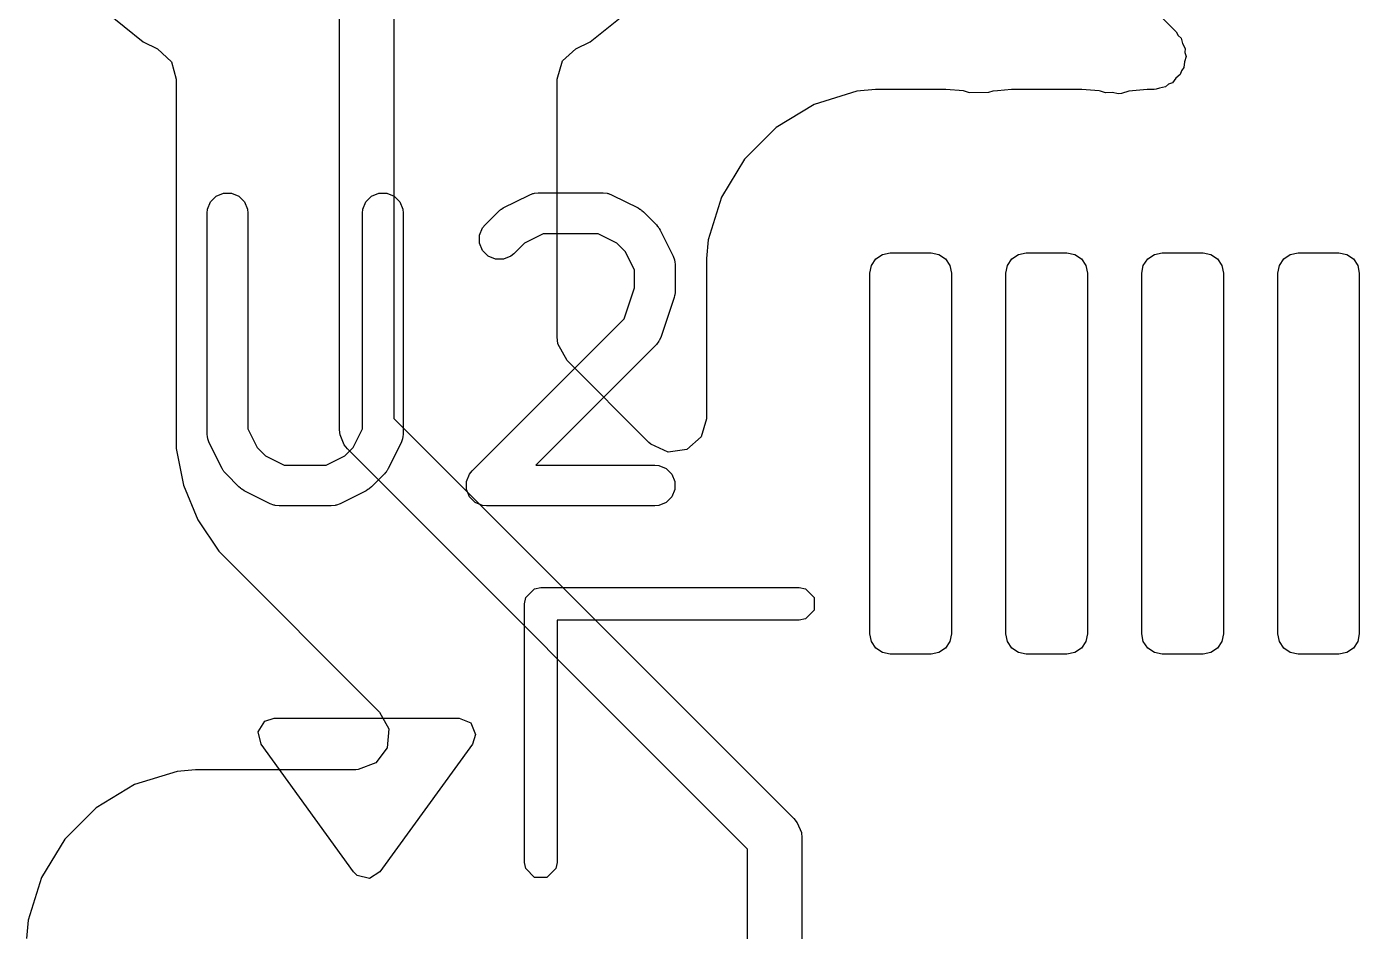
# Model space of a CAD drawing. Header units: inches. Extents: x 1.3 to 5.24, y -7.03 to -1.12.
# Drawn here: x 3.6319 to 3.8248, y -2.8679 to -2.737 of the extents above; entities that cross this region are included whole.
import ezdxf

# ---------------------------------------------------------------- set-up
doc = ezdxf.new("R2010")
doc.units = ezdxf.units.IN
doc.header["$MEASUREMENT"] = 0
for name, color, linetype, true_color in [('F.Cu', 13, 'CONTINUOUS', 0xc83434), ('F.Mask', 201, 'CONTINUOUS', 0xd864ff), ('F.Paste', 253, 'CONTINUOUS', 0xb4a09a), ('F.Silkscreen', 41, 'CONTINUOUS', 0xf2eda1)]:
    doc.layers.add(name, color=color, linetype=linetype, true_color=true_color)

msp = doc.modelspace()

# ---------------------------------------------------------------- linework, layer by layer
at = {"layer": 'F.Cu', "linetype": 'CONTINUOUS'}
for p, q in [((3.76642, -2.70584), (3.79829, -2.73771)), ((3.67717, -2.79528), (3.67717, -2.72047)), ((3.68504, -2.72047), (3.68504, -2.79364)), ((3.64322, -2.73473), (3.64873, -2.73916)), ((3.71347, -2.73916), (3.71898, -2.73473)), ((3.79829, -2.73771), (3.79857, -2.73822)), ((3.64873, -2.73916), (3.65081, -2.74019)), ((3.71139, -2.74019), (3.71347, -2.73916)), ((3.79857, -2.73822), (3.799, -2.73862)), ((3.799, -2.73862), (3.79921, -2.73941)), ((3.79921, -2.73941), (3.7996, -2.74012)), ((3.65081, -2.74019), (3.65283, -2.74206)), ((3.70946, -2.74192), (3.71139, -2.74019)), ((3.79971, -2.74128), (3.79947, -2.74205)), ((3.7996, -2.74012), (3.79956, -2.74071)), ((3.79956, -2.74071), (3.79971, -2.74128)), ((3.65283, -2.74206), (3.65352, -2.74456)), ((3.70868, -2.74456), (3.70946, -2.74192)), ((3.79906, -2.74334), (3.79888, -2.7439)), ((3.79941, -2.74287), (3.79906, -2.74334)), ((3.79947, -2.74205), (3.79941, -2.74287)), ((3.65352, -2.74456), (3.65352, -2.79256)), ((3.70868, -2.78183), (3.70868, -2.74456)), ((3.79717, -2.7453), (3.79676, -2.74565)), ((3.79776, -2.74507), (3.79717, -2.7453)), ((3.79825, -2.74442), (3.79776, -2.74507)), ((3.79888, -2.7439), (3.79825, -2.74442)), ((3.75206, -2.74629), (3.7459, -2.74821)), ((3.75474, -2.74604), (3.75206, -2.74629)), ((3.75206, -2.74629), (3.75206, -2.74629)), ((3.75206, -2.74629), (3.75206, -2.74629)), ((3.76494, -2.74604), (3.75474, -2.74604)), ((3.76748, -2.74627), (3.76494, -2.74604)), ((3.76762, -2.74629), (3.76748, -2.74627)), ((3.76823, -2.74648), (3.76762, -2.74629)), ((3.76762, -2.74629), (3.76762, -2.74629)), ((3.76839, -2.74652), (3.76823, -2.74648)), ((3.77114, -2.74648), (3.76839, -2.74652)), ((3.77175, -2.74629), (3.77114, -2.74648)), ((3.77242, -2.74623), (3.77175, -2.74629)), ((3.77175, -2.74629), (3.77175, -2.74629)), ((3.77443, -2.74604), (3.77242, -2.74623)), ((3.78463, -2.74604), (3.77443, -2.74604)), ((3.78716, -2.74627), (3.78463, -2.74604)), ((3.78731, -2.74629), (3.78716, -2.74627)), ((3.78792, -2.74648), (3.78731, -2.74629)), ((3.78731, -2.74629), (3.78731, -2.74629)), ((3.78807, -2.74652), (3.78792, -2.74648)), ((3.78902, -2.74651), (3.78807, -2.74652)), ((3.78995, -2.74666), (3.78902, -2.74651)), ((3.79039, -2.74661), (3.78995, -2.74666)), ((3.79143, -2.74629), (3.79039, -2.74661)), ((3.79411, -2.74604), (3.79143, -2.74629)), ((3.79512, -2.74604), (3.79411, -2.74604)), ((3.79541, -2.74601), (3.79512, -2.74604)), ((3.79585, -2.74584), (3.79541, -2.74601)), ((3.79676, -2.74565), (3.79585, -2.74584)), ((3.74589, -2.74821), (3.74037, -2.75155)), ((3.7459, -2.74821), (3.74589, -2.74821)), ((3.74037, -2.75155), (3.7358, -2.75612)), ((3.74037, -2.75155), (3.74037, -2.75155)), ((3.7358, -2.75612), (3.73246, -2.76164)), ((3.7358, -2.75612), (3.7358, -2.75612)), ((3.73246, -2.76164), (3.73054, -2.76781)), ((3.73246, -2.76164), (3.73246, -2.76164)), ((3.73054, -2.76781), (3.7303, -2.77049)), ((3.73054, -2.76781), (3.73054, -2.76781)), ((3.7303, -2.77049), (3.7303, -2.79368)), ((3.7548, -2.77055), (3.75576, -2.76991)), ((3.75576, -2.76991), (3.75689, -2.76969)), ((3.75689, -2.76969), (3.7628, -2.76969)), ((3.7628, -2.76969), (3.76393, -2.76991)), ((3.76393, -2.76991), (3.76488, -2.77055)), ((3.77449, -2.77055), (3.77544, -2.76991)), ((3.77544, -2.76991), (3.77657, -2.76969)), ((3.77657, -2.76969), (3.78248, -2.76969)), ((3.78248, -2.76969), (3.78361, -2.76991)), ((3.78361, -2.76991), (3.78457, -2.77055)), ((3.79417, -2.77055), (3.79513, -2.76991)), ((3.79513, -2.76991), (3.79626, -2.76969)), ((3.79626, -2.76969), (3.80217, -2.76969)), ((3.80217, -2.76969), (3.8033, -2.76991)), ((3.8033, -2.76991), (3.80425, -2.77055)), ((3.81386, -2.77055), (3.81481, -2.76991)), ((3.81481, -2.76991), (3.81594, -2.76969)), ((3.81594, -2.76969), (3.82185, -2.76969)), ((3.82185, -2.76969), (3.82298, -2.76991)), ((3.82298, -2.76991), (3.82394, -2.77055)), ((3.75394, -2.77264), (3.75416, -2.77151)), ((3.75416, -2.77151), (3.7548, -2.77055)), ((3.76488, -2.77055), (3.76552, -2.77151)), ((3.76552, -2.77151), (3.76575, -2.77264)), ((3.77362, -2.77264), (3.77385, -2.77151)), ((3.77385, -2.77151), (3.77449, -2.77055)), ((3.78457, -2.77055), (3.78521, -2.77151)), ((3.78521, -2.77151), (3.78543, -2.77264)), ((3.79331, -2.77264), (3.79353, -2.77151)), ((3.79353, -2.77151), (3.79417, -2.77055)), ((3.80425, -2.77055), (3.80489, -2.77151)), ((3.80489, -2.77151), (3.80512, -2.77264)), ((3.81299, -2.77264), (3.81322, -2.77151)), ((3.81322, -2.77151), (3.81386, -2.77055)), ((3.82394, -2.77055), (3.82458, -2.77151)), ((3.82458, -2.77151), (3.8248, -2.77264)), ((3.75394, -2.8248), (3.75394, -2.77264)), ((3.76575, -2.77264), (3.76575, -2.8248)), ((3.77362, -2.8248), (3.77362, -2.77264)), ((3.78543, -2.77264), (3.78543, -2.8248)), ((3.79331, -2.8248), (3.79331, -2.77264)), ((3.80512, -2.77264), (3.80512, -2.8248)), ((3.81299, -2.8248), (3.81299, -2.77264)), ((3.8248, -2.77264), (3.8248, -2.8248)), ((3.70879, -2.78287), (3.70868, -2.78183)), ((3.71011, -2.78528), (3.70879, -2.78287)), ((3.72196, -2.79713), (3.71011, -2.78528)), ((3.65352, -2.79256), (3.65352, -2.79799)), ((3.68504, -2.79364), (3.74294, -2.85155)), ((3.67724, -2.79604), (3.67717, -2.79528)), ((3.7303, -2.79368), (3.72952, -2.79632)), ((3.67783, -2.79746), (3.67724, -2.79604)), ((3.67832, -2.79806), (3.67783, -2.79746)), ((3.72222, -2.79737), (3.72196, -2.79713)), ((3.72472, -2.79851), (3.72222, -2.79737)), ((3.72952, -2.79632), (3.72744, -2.79812)), ((3.65352, -2.79799), (3.65352, -2.79799)), ((3.65352, -2.79799), (3.65352, -2.79799)), ((3.65352, -2.79799), (3.65458, -2.80332)), ((3.73622, -2.85596), (3.67832, -2.79806)), ((3.72744, -2.79812), (3.72472, -2.79851)), ((3.65458, -2.80332), (3.65458, -2.80332)), ((3.65458, -2.80332), (3.65666, -2.80834)), ((3.65666, -2.80834), (3.65968, -2.81286)), ((3.65968, -2.81286), (3.65968, -2.81286)), ((3.65968, -2.81286), (3.68296, -2.83613)), ((3.75416, -2.82593), (3.75394, -2.8248)), ((3.7548, -2.82689), (3.75416, -2.82593)), ((3.76552, -2.82593), (3.76488, -2.82689)), ((3.76575, -2.8248), (3.76552, -2.82593)), ((3.77385, -2.82593), (3.77362, -2.8248)), ((3.77449, -2.82689), (3.77385, -2.82593)), ((3.78521, -2.82593), (3.78457, -2.82689)), ((3.78543, -2.8248), (3.78521, -2.82593)), ((3.79353, -2.82593), (3.79331, -2.8248)), ((3.79417, -2.82689), (3.79353, -2.82593)), ((3.80489, -2.82593), (3.80425, -2.82689)), ((3.80512, -2.8248), (3.80489, -2.82593)), ((3.81322, -2.82593), (3.81299, -2.8248)), ((3.81386, -2.82689), (3.81322, -2.82593)), ((3.82458, -2.82593), (3.82394, -2.82689)), ((3.8248, -2.8248), (3.82458, -2.82593)), ((3.75576, -2.82753), (3.7548, -2.82689)), ((3.75689, -2.82776), (3.75576, -2.82753)), ((3.7628, -2.82776), (3.75689, -2.82776)), ((3.76393, -2.82753), (3.7628, -2.82776)), ((3.76488, -2.82689), (3.76393, -2.82753)), ((3.77544, -2.82753), (3.77449, -2.82689)), ((3.77657, -2.82776), (3.77544, -2.82753)), ((3.78248, -2.82776), (3.77657, -2.82776)), ((3.78361, -2.82753), (3.78248, -2.82776)), ((3.78457, -2.82689), (3.78361, -2.82753)), ((3.79513, -2.82753), (3.79417, -2.82689)), ((3.79626, -2.82776), (3.79513, -2.82753)), ((3.80217, -2.82776), (3.79626, -2.82776)), ((3.8033, -2.82753), (3.80217, -2.82776)), ((3.80425, -2.82689), (3.8033, -2.82753)), ((3.81481, -2.82753), (3.81386, -2.82689)), ((3.81594, -2.82776), (3.81481, -2.82753)), ((3.82185, -2.82776), (3.81594, -2.82776)), ((3.82298, -2.82753), (3.82185, -2.82776)), ((3.82394, -2.82689), (3.82298, -2.82753)), ((3.68296, -2.83613), (3.68428, -2.83855)), ((3.68428, -2.83855), (3.68408, -2.84129)), ((3.68408, -2.84129), (3.68243, -2.84349)), ((3.68243, -2.84349), (3.67986, -2.84446)), ((3.65364, -2.84471), (3.64747, -2.84663)), ((3.65632, -2.84447), (3.65364, -2.84471)), ((3.65364, -2.84471), (3.65364, -2.84471)), ((3.65364, -2.84471), (3.65364, -2.84471)), ((3.67951, -2.84447), (3.65632, -2.84447)), ((3.67986, -2.84446), (3.67951, -2.84447)), ((3.64747, -2.84663), (3.64194, -2.84997)), ((3.64747, -2.84663), (3.64747, -2.84663)), ((3.64194, -2.84997), (3.63738, -2.85454)), ((3.64194, -2.84997), (3.64194, -2.84997)), ((3.74294, -2.85155), (3.74343, -2.85214)), ((3.74343, -2.85214), (3.74343, -2.85214)), ((3.74343, -2.85214), (3.74402, -2.85356)), ((3.63738, -2.85454), (3.63403, -2.86007)), ((3.63738, -2.85454), (3.63738, -2.85454)), ((3.74402, -2.85356), (3.74409, -2.85433)), ((3.74409, -2.85433), (3.74409, -2.93307)), ((3.73622, -2.93144), (3.73622, -2.85596)), ((3.63403, -2.86007), (3.63211, -2.86623)), ((3.63403, -2.86007), (3.63403, -2.86007)), ((3.63211, -2.86623), (3.63187, -2.86891)), ((3.63211, -2.86623), (3.63211, -2.86623))]:
    msp.add_line(p, q, dxfattribs=at)
at = {"layer": 'F.Mask', "linetype": 'CONTINUOUS'}
for p, q in [((3.7548, -2.77055), (3.75576, -2.76991)), ((3.75576, -2.76991), (3.75689, -2.76969)), ((3.75689, -2.76969), (3.7628, -2.76969)), ((3.7628, -2.76969), (3.76393, -2.76991)), ((3.76393, -2.76991), (3.76488, -2.77055)), ((3.77449, -2.77055), (3.77544, -2.76991)), ((3.77544, -2.76991), (3.77657, -2.76969)), ((3.77657, -2.76969), (3.78248, -2.76969)), ((3.78248, -2.76969), (3.78361, -2.76991)), ((3.78361, -2.76991), (3.78457, -2.77055)), ((3.79417, -2.77055), (3.79513, -2.76991)), ((3.79513, -2.76991), (3.79626, -2.76969)), ((3.79626, -2.76969), (3.80217, -2.76969)), ((3.80217, -2.76969), (3.8033, -2.76991)), ((3.8033, -2.76991), (3.80425, -2.77055)), ((3.81386, -2.77055), (3.81481, -2.76991)), ((3.81481, -2.76991), (3.81594, -2.76969)), ((3.81594, -2.76969), (3.82185, -2.76969)), ((3.82185, -2.76969), (3.82298, -2.76991)), ((3.82298, -2.76991), (3.82394, -2.77055)), ((3.75394, -2.77264), (3.75416, -2.77151)), ((3.75416, -2.77151), (3.7548, -2.77055)), ((3.76488, -2.77055), (3.76552, -2.77151)), ((3.76552, -2.77151), (3.76575, -2.77264)), ((3.77362, -2.77264), (3.77385, -2.77151)), ((3.77385, -2.77151), (3.77449, -2.77055)), ((3.78457, -2.77055), (3.78521, -2.77151)), ((3.78521, -2.77151), (3.78543, -2.77264)), ((3.79331, -2.77264), (3.79353, -2.77151)), ((3.79353, -2.77151), (3.79417, -2.77055)), ((3.80425, -2.77055), (3.80489, -2.77151)), ((3.80489, -2.77151), (3.80512, -2.77264)), ((3.81299, -2.77264), (3.81322, -2.77151)), ((3.81322, -2.77151), (3.81386, -2.77055)), ((3.82394, -2.77055), (3.82458, -2.77151)), ((3.82458, -2.77151), (3.8248, -2.77264)), ((3.75394, -2.8248), (3.75394, -2.77264)), ((3.76575, -2.77264), (3.76575, -2.8248)), ((3.77362, -2.8248), (3.77362, -2.77264)), ((3.78543, -2.77264), (3.78543, -2.8248)), ((3.79331, -2.8248), (3.79331, -2.77264)), ((3.80512, -2.77264), (3.80512, -2.8248)), ((3.81299, -2.8248), (3.81299, -2.77264)), ((3.8248, -2.77264), (3.8248, -2.8248)), ((3.75416, -2.82593), (3.75394, -2.8248)), ((3.7548, -2.82689), (3.75416, -2.82593)), ((3.76552, -2.82593), (3.76488, -2.82689)), ((3.76575, -2.8248), (3.76552, -2.82593)), ((3.77385, -2.82593), (3.77362, -2.8248)), ((3.77449, -2.82689), (3.77385, -2.82593)), ((3.78521, -2.82593), (3.78457, -2.82689)), ((3.78543, -2.8248), (3.78521, -2.82593)), ((3.79353, -2.82593), (3.79331, -2.8248)), ((3.79417, -2.82689), (3.79353, -2.82593)), ((3.80489, -2.82593), (3.80425, -2.82689)), ((3.80512, -2.8248), (3.80489, -2.82593)), ((3.81322, -2.82593), (3.81299, -2.8248)), ((3.81386, -2.82689), (3.81322, -2.82593)), ((3.82458, -2.82593), (3.82394, -2.82689)), ((3.8248, -2.8248), (3.82458, -2.82593)), ((3.75576, -2.82753), (3.7548, -2.82689)), ((3.75689, -2.82776), (3.75576, -2.82753)), ((3.7628, -2.82776), (3.75689, -2.82776)), ((3.76393, -2.82753), (3.7628, -2.82776)), ((3.76488, -2.82689), (3.76393, -2.82753)), ((3.77544, -2.82753), (3.77449, -2.82689)), ((3.77657, -2.82776), (3.77544, -2.82753)), ((3.78248, -2.82776), (3.77657, -2.82776)), ((3.78361, -2.82753), (3.78248, -2.82776)), ((3.78457, -2.82689), (3.78361, -2.82753)), ((3.79513, -2.82753), (3.79417, -2.82689)), ((3.79626, -2.82776), (3.79513, -2.82753)), ((3.80217, -2.82776), (3.79626, -2.82776)), ((3.8033, -2.82753), (3.80217, -2.82776)), ((3.80425, -2.82689), (3.8033, -2.82753)), ((3.81481, -2.82753), (3.81386, -2.82689)), ((3.81594, -2.82776), (3.81481, -2.82753)), ((3.82185, -2.82776), (3.81594, -2.82776)), ((3.82298, -2.82753), (3.82185, -2.82776)), ((3.82394, -2.82689), (3.82298, -2.82753))]:
    msp.add_line(p, q, dxfattribs=at)
at = {"layer": 'F.Paste', "linetype": 'CONTINUOUS'}
for p, q in [((3.7548, -2.77055), (3.75576, -2.76991)), ((3.75576, -2.76991), (3.75689, -2.76969)), ((3.75689, -2.76969), (3.7628, -2.76969)), ((3.7628, -2.76969), (3.76393, -2.76991)), ((3.76393, -2.76991), (3.76488, -2.77055)), ((3.77449, -2.77055), (3.77544, -2.76991)), ((3.77544, -2.76991), (3.77657, -2.76969)), ((3.77657, -2.76969), (3.78248, -2.76969)), ((3.78248, -2.76969), (3.78361, -2.76991)), ((3.78361, -2.76991), (3.78457, -2.77055)), ((3.79417, -2.77055), (3.79513, -2.76991)), ((3.79513, -2.76991), (3.79626, -2.76969)), ((3.79626, -2.76969), (3.80217, -2.76969)), ((3.80217, -2.76969), (3.8033, -2.76991)), ((3.8033, -2.76991), (3.80425, -2.77055)), ((3.81386, -2.77055), (3.81481, -2.76991)), ((3.81481, -2.76991), (3.81594, -2.76969)), ((3.81594, -2.76969), (3.82185, -2.76969)), ((3.82185, -2.76969), (3.82298, -2.76991)), ((3.82298, -2.76991), (3.82394, -2.77055)), ((3.75394, -2.77264), (3.75416, -2.77151)), ((3.75416, -2.77151), (3.7548, -2.77055)), ((3.76488, -2.77055), (3.76552, -2.77151)), ((3.76552, -2.77151), (3.76575, -2.77264)), ((3.77362, -2.77264), (3.77385, -2.77151)), ((3.77385, -2.77151), (3.77449, -2.77055)), ((3.78457, -2.77055), (3.78521, -2.77151)), ((3.78521, -2.77151), (3.78543, -2.77264)), ((3.79331, -2.77264), (3.79353, -2.77151)), ((3.79353, -2.77151), (3.79417, -2.77055)), ((3.80425, -2.77055), (3.80489, -2.77151)), ((3.80489, -2.77151), (3.80512, -2.77264)), ((3.81299, -2.77264), (3.81322, -2.77151)), ((3.81322, -2.77151), (3.81386, -2.77055)), ((3.82394, -2.77055), (3.82458, -2.77151)), ((3.82458, -2.77151), (3.8248, -2.77264)), ((3.75394, -2.8248), (3.75394, -2.77264)), ((3.76575, -2.77264), (3.76575, -2.8248)), ((3.77362, -2.8248), (3.77362, -2.77264)), ((3.78543, -2.77264), (3.78543, -2.8248)), ((3.79331, -2.8248), (3.79331, -2.77264)), ((3.80512, -2.77264), (3.80512, -2.8248)), ((3.81299, -2.8248), (3.81299, -2.77264)), ((3.8248, -2.77264), (3.8248, -2.8248)), ((3.75416, -2.82593), (3.75394, -2.8248)), ((3.7548, -2.82689), (3.75416, -2.82593)), ((3.76552, -2.82593), (3.76488, -2.82689)), ((3.76575, -2.8248), (3.76552, -2.82593)), ((3.77385, -2.82593), (3.77362, -2.8248)), ((3.77449, -2.82689), (3.77385, -2.82593)), ((3.78521, -2.82593), (3.78457, -2.82689)), ((3.78543, -2.8248), (3.78521, -2.82593)), ((3.79353, -2.82593), (3.79331, -2.8248)), ((3.79417, -2.82689), (3.79353, -2.82593)), ((3.80489, -2.82593), (3.80425, -2.82689)), ((3.80512, -2.8248), (3.80489, -2.82593)), ((3.81322, -2.82593), (3.81299, -2.8248)), ((3.81386, -2.82689), (3.81322, -2.82593)), ((3.82458, -2.82593), (3.82394, -2.82689)), ((3.8248, -2.8248), (3.82458, -2.82593)), ((3.75576, -2.82753), (3.7548, -2.82689)), ((3.75689, -2.82776), (3.75576, -2.82753)), ((3.7628, -2.82776), (3.75689, -2.82776)), ((3.76393, -2.82753), (3.7628, -2.82776)), ((3.76488, -2.82689), (3.76393, -2.82753)), ((3.77544, -2.82753), (3.77449, -2.82689)), ((3.77657, -2.82776), (3.77544, -2.82753)), ((3.78248, -2.82776), (3.77657, -2.82776)), ((3.78361, -2.82753), (3.78248, -2.82776)), ((3.78457, -2.82689), (3.78361, -2.82753)), ((3.79513, -2.82753), (3.79417, -2.82689)), ((3.79626, -2.82776), (3.79513, -2.82753)), ((3.80217, -2.82776), (3.79626, -2.82776)), ((3.8033, -2.82753), (3.80217, -2.82776)), ((3.80425, -2.82689), (3.8033, -2.82753)), ((3.81481, -2.82753), (3.81386, -2.82689)), ((3.81594, -2.82776), (3.81481, -2.82753)), ((3.82185, -2.82776), (3.81594, -2.82776)), ((3.82298, -2.82753), (3.82185, -2.82776)), ((3.82394, -2.82689), (3.82298, -2.82753))]:
    msp.add_line(p, q, dxfattribs=at)
at = {"layer": 'F.Silkscreen', "linetype": 'CONTINUOUS'}
for p, q in [((3.65805, -2.76339), (3.65849, -2.76233)), ((3.65849, -2.76233), (3.65931, -2.76151)), ((3.65931, -2.76151), (3.66037, -2.76107)), ((3.66037, -2.76107), (3.66152, -2.76107)), ((3.66152, -2.76107), (3.66259, -2.76151)), ((3.66259, -2.76151), (3.6634, -2.76233)), ((3.6634, -2.76233), (3.66384, -2.76339)), ((3.68055, -2.76339), (3.68099, -2.76233)), ((3.68099, -2.76233), (3.68181, -2.76151)), ((3.68181, -2.76151), (3.68287, -2.76107)), ((3.68287, -2.76107), (3.68402, -2.76107)), ((3.68402, -2.76107), (3.68509, -2.76151)), ((3.68509, -2.76151), (3.6859, -2.76233)), ((3.6859, -2.76233), (3.68634, -2.76339)), ((3.70087, -2.7632), (3.70462, -2.76133)), ((3.70462, -2.76133), (3.70516, -2.76112)), ((3.70516, -2.76112), (3.70527, -2.76111)), ((3.70527, -2.76111), (3.70537, -2.76107)), ((3.70537, -2.76107), (3.70594, -2.76102)), ((3.70594, -2.76102), (3.71532, -2.76102)), ((3.71532, -2.76102), (3.71589, -2.76107)), ((3.71589, -2.76107), (3.71599, -2.76111)), ((3.71599, -2.76111), (3.7161, -2.76112)), ((3.7161, -2.76112), (3.71664, -2.76133)), ((3.71664, -2.76133), (3.72039, -2.7632)), ((3.658, -2.76397), (3.65805, -2.76339)), ((3.658, -2.79584), (3.658, -2.76397)), ((3.66384, -2.76339), (3.6639, -2.76397)), ((3.6639, -2.76397), (3.6639, -2.79514)), ((3.68049, -2.76397), (3.68055, -2.76339)), ((3.68049, -2.79514), (3.68049, -2.76397)), ((3.68634, -2.76339), (3.6864, -2.76397)), ((3.6864, -2.76397), (3.6864, -2.79584)), ((3.69823, -2.76563), (3.70011, -2.76376)), ((3.70011, -2.76376), (3.70033, -2.76357)), ((3.70033, -2.76357), (3.70038, -2.76351)), ((3.70038, -2.76351), (3.70047, -2.76346)), ((3.70047, -2.76346), (3.70055, -2.76339)), ((3.70055, -2.76339), (3.70062, -2.76336)), ((3.70062, -2.76336), (3.70087, -2.7632)), ((3.72039, -2.7632), (3.72063, -2.76336)), ((3.72063, -2.76336), (3.72071, -2.76339)), ((3.72071, -2.76339), (3.72079, -2.76346)), ((3.72079, -2.76346), (3.72088, -2.76351)), ((3.72088, -2.76351), (3.72093, -2.76357)), ((3.72093, -2.76357), (3.72115, -2.76376)), ((3.72115, -2.76376), (3.72303, -2.76563)), ((3.69742, -2.76714), (3.69786, -2.76608)), ((3.69786, -2.76608), (3.69823, -2.76563)), ((3.72303, -2.76563), (3.72321, -2.76586)), ((3.72321, -2.76586), (3.72327, -2.76591)), ((3.72327, -2.76591), (3.72333, -2.766)), ((3.72333, -2.766), (3.7234, -2.76608)), ((3.7234, -2.76608), (3.72343, -2.76615)), ((3.72343, -2.76615), (3.72358, -2.7664)), ((3.72358, -2.7664), (3.72546, -2.77015)), ((3.69742, -2.76829), (3.69742, -2.76714)), ((3.69786, -2.76936), (3.69742, -2.76829)), ((3.70394, -2.76827), (3.70241, -2.76981)), ((3.70664, -2.76692), (3.70394, -2.76827)), ((3.71462, -2.76692), (3.70664, -2.76692)), ((3.71732, -2.76827), (3.71462, -2.76692)), ((3.71851, -2.76947), (3.71732, -2.76827)), ((3.69868, -2.77017), (3.69786, -2.76936)), ((3.69974, -2.77061), (3.69868, -2.77017)), ((3.70196, -2.77017), (3.70089, -2.77061)), ((3.70241, -2.76981), (3.70196, -2.77017)), ((3.71986, -2.77217), (3.71851, -2.76947)), ((3.72546, -2.77015), (3.72566, -2.77069)), ((3.70089, -2.77061), (3.69974, -2.77061)), ((3.71986, -2.77474), (3.71986, -2.77217)), ((3.72566, -2.77069), (3.72567, -2.77079)), ((3.72567, -2.77079), (3.72571, -2.77089)), ((3.72571, -2.77089), (3.72577, -2.77147)), ((3.72577, -2.77147), (3.72577, -2.77522)), ((3.71836, -2.77925), (3.71986, -2.77474)), ((3.72562, -2.77615), (3.72374, -2.78178)), ((3.72568, -2.77587), (3.72562, -2.77615)), ((3.72571, -2.77579), (3.72568, -2.77587)), ((3.72572, -2.77569), (3.72571, -2.77579)), ((3.72575, -2.77559), (3.72572, -2.77569)), ((3.72577, -2.77522), (3.72574, -2.77551)), ((3.72574, -2.77551), (3.72575, -2.77559)), ((3.69636, -2.80125), (3.71836, -2.77925)), ((3.72374, -2.78178), (3.72351, -2.7823)), ((3.72303, -2.78293), (3.70557, -2.80039)), ((3.7234, -2.78248), (3.72303, -2.78293)), ((3.72344, -2.78238), (3.7234, -2.78248)), ((3.72351, -2.7823), (3.72344, -2.78238)), ((3.6639, -2.79514), (3.66525, -2.79784)), ((3.67914, -2.79784), (3.68049, -2.79514)), ((3.65805, -2.79642), (3.658, -2.79584)), ((3.65809, -2.79651), (3.65805, -2.79642)), ((3.6581, -2.79662), (3.65809, -2.79651)), ((3.65831, -2.79716), (3.6581, -2.79662)), ((3.66018, -2.80091), (3.65831, -2.79716)), ((3.68609, -2.79716), (3.68421, -2.80091)), ((3.68629, -2.79662), (3.68609, -2.79716)), ((3.6863, -2.79651), (3.68629, -2.79662)), ((3.68634, -2.79642), (3.6863, -2.79651)), ((3.6864, -2.79584), (3.68634, -2.79642)), ((3.66525, -2.79784), (3.66645, -2.79904)), ((3.66645, -2.79904), (3.66914, -2.80039)), ((3.67525, -2.80039), (3.67795, -2.79904)), ((3.67795, -2.79904), (3.67914, -2.79784)), ((3.66034, -2.80116), (3.66018, -2.80091)), ((3.66037, -2.80123), (3.66034, -2.80116)), ((3.66043, -2.80131), (3.66037, -2.80123)), ((3.66049, -2.8014), (3.66043, -2.80131)), ((3.66914, -2.80039), (3.67525, -2.80039)), ((3.68396, -2.80131), (3.6839, -2.8014)), ((3.68403, -2.80123), (3.68396, -2.80131)), ((3.68406, -2.80116), (3.68403, -2.80123)), ((3.68421, -2.80091), (3.68406, -2.80116)), ((3.69599, -2.8017), (3.69636, -2.80125)), ((3.70557, -2.80039), (3.72282, -2.80039)), ((3.72282, -2.80039), (3.72339, -2.80044)), ((3.72339, -2.80044), (3.72446, -2.80088)), ((3.72446, -2.80088), (3.72527, -2.8017)), ((3.66055, -2.80145), (3.66049, -2.8014)), ((3.66074, -2.80168), (3.66055, -2.80145)), ((3.66261, -2.80355), (3.66074, -2.80168)), ((3.68366, -2.80168), (3.68178, -2.80355)), ((3.68384, -2.80145), (3.68366, -2.80168)), ((3.6839, -2.8014), (3.68384, -2.80145)), ((3.69555, -2.80276), (3.69599, -2.8017)), ((3.69555, -2.80392), (3.69555, -2.80276)), ((3.72527, -2.8017), (3.72571, -2.80276)), ((3.72571, -2.80276), (3.72571, -2.80392)), ((3.66284, -2.80374), (3.66261, -2.80355)), ((3.66289, -2.8038), (3.66284, -2.80374)), ((3.66298, -2.80385), (3.66289, -2.8038)), ((3.66306, -2.80392), (3.66298, -2.80385)), ((3.66313, -2.80395), (3.66306, -2.80392)), ((3.66338, -2.80411), (3.66313, -2.80395)), ((3.66713, -2.80598), (3.66338, -2.80411)), ((3.68102, -2.80411), (3.67727, -2.80598)), ((3.68126, -2.80395), (3.68102, -2.80411)), ((3.68134, -2.80392), (3.68126, -2.80395)), ((3.68142, -2.80385), (3.68134, -2.80392)), ((3.68151, -2.8038), (3.68142, -2.80385)), ((3.68156, -2.80374), (3.68151, -2.8038)), ((3.68178, -2.80355), (3.68156, -2.80374)), ((3.69599, -2.80498), (3.69555, -2.80392)), ((3.6968, -2.80579), (3.69599, -2.80498)), ((3.72527, -2.80498), (3.72446, -2.80579)), ((3.72571, -2.80392), (3.72527, -2.80498)), ((3.66767, -2.80619), (3.66713, -2.80598)), ((3.66777, -2.80619), (3.66767, -2.80619)), ((3.66787, -2.80624), (3.66777, -2.80619)), ((3.66845, -2.80629), (3.66787, -2.80624)), ((3.67595, -2.80629), (3.66845, -2.80629)), ((3.67652, -2.80624), (3.67595, -2.80629)), ((3.67662, -2.80619), (3.67652, -2.80624)), ((3.67673, -2.80619), (3.67662, -2.80619)), ((3.67727, -2.80598), (3.67673, -2.80619)), ((3.69787, -2.80624), (3.6968, -2.80579)), ((3.69844, -2.80629), (3.69787, -2.80624)), ((3.72282, -2.80629), (3.69844, -2.80629)), ((3.72339, -2.80624), (3.72282, -2.80629)), ((3.72446, -2.80579), (3.72339, -2.80624)), ((3.70412, -2.81957), (3.7054, -2.81829)), ((3.7054, -2.81829), (3.7063, -2.81811)), ((3.7063, -2.81811), (3.7437, -2.81811)), ((3.7437, -2.81811), (3.7446, -2.81829)), ((3.7446, -2.81829), (3.74588, -2.81957)), ((3.70394, -2.82047), (3.70412, -2.81957)), ((3.70394, -2.85787), (3.70394, -2.82047)), ((3.74588, -2.81957), (3.74588, -2.82138)), ((3.74588, -2.82138), (3.7446, -2.82265)), ((3.7437, -2.82283), (3.70866, -2.82283)), ((3.70866, -2.82283), (3.70866, -2.85787)), ((3.7446, -2.82265), (3.7437, -2.82283)), ((3.66538, -2.839), (3.66633, -2.83746)), ((3.66633, -2.83746), (3.66772, -2.83701)), ((3.66772, -2.83701), (3.69449, -2.83701)), ((3.69449, -2.83701), (3.69616, -2.8377)), ((3.69616, -2.8377), (3.69685, -2.83937)), ((3.6658, -2.84075), (3.66538, -2.839)), ((3.69685, -2.83937), (3.6964, -2.84075)), ((3.67919, -2.85926), (3.6658, -2.84075)), ((3.6964, -2.84075), (3.68302, -2.85926)), ((3.67972, -2.85979), (3.67919, -2.85926)), ((3.68302, -2.85926), (3.68148, -2.86021)), ((3.70412, -2.85878), (3.70394, -2.85787)), ((3.7054, -2.86006), (3.70412, -2.85878)), ((3.70848, -2.85878), (3.7072, -2.86006)), ((3.70866, -2.85787), (3.70848, -2.85878)), ((3.68148, -2.86021), (3.67972, -2.85979)), ((3.7072, -2.86006), (3.7054, -2.86006))]:
    msp.add_line(p, q, dxfattribs=at)

doc.saveas('drawing.dxf')
